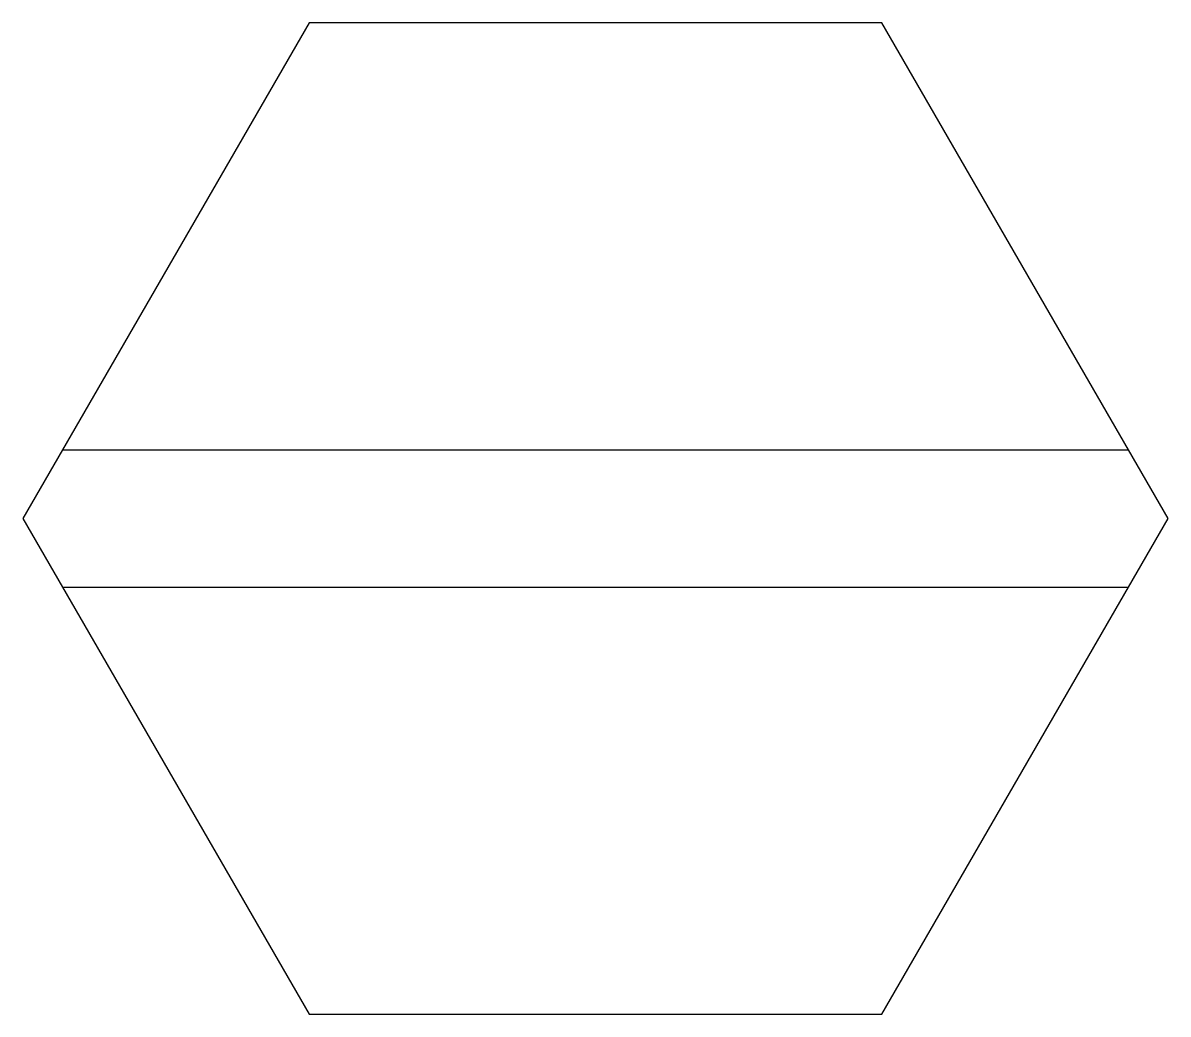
# Model space of a CAD drawing. Header units: millimetres. Extents: x -5 to 5, y -4.3 to 4.3.
import ezdxf

# ---------------------------------------------------------------- set-up
doc = ezdxf.new("R2010")
doc.units = ezdxf.units.MM

msp = doc.modelspace()

# ---------------------------------------------------------------- linework, layer by layer
at = {"color": 0, "linetype": 'Continuous', "lineweight": -2}
for p, q in [((-4.654, 0.6), (4.654, 0.6)), ((-4.654, -0.6), (4.654, -0.6))]:
    msp.add_line(p, q, dxfattribs=at)
msp.add_lwpolyline([(5, 0), (2.5, 4.33), (-2.5, 4.33), (-5, 0), (-2.5, -4.33), (2.5, -4.33)], close=True, dxfattribs=at)

doc.saveas('drawing.dxf')
